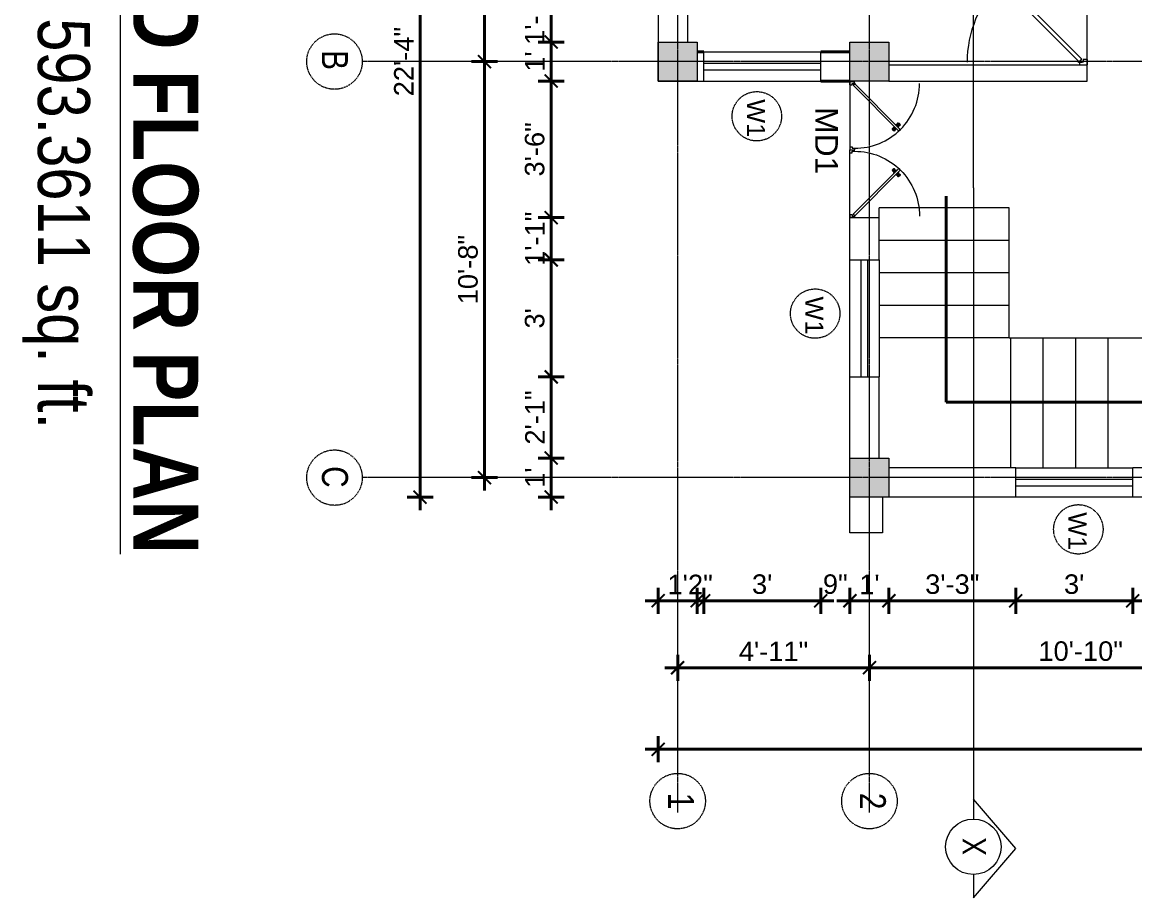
# Model space of a CAD drawing. Header units: inches. Extents: x 141029 to 166402, y -23568 to -18036.
# Drawn here: x 162489.3 to 162831.6, y -22058.6 to -21789.3 of the extents above; entities that cross this region are included whole.
import ezdxf

# ---------------------------------------------------------------- set-up
doc = ezdxf.new("R2010")
doc.units = ezdxf.units.IN
doc.header["$LTSCALE"] = 0.5
doc.header["$MEASUREMENT"] = 0
doc.header["$PDMODE"] = 66
doc.linetypes.add('CENTER', pattern=[2, 1.25, -0.25, 0.25, -0.25])
for name, color, linetype, lineweight in [('Annotate-Lite.w', 177, 'Continuous', 9), ('Annotations-Bold.w', 177, 'Continuous', 13), ('door', 202, 'Continuous', 5), ('DOOR & WIN', 1, 'Continuous', 25), ('PUERTAS', 7, 'Continuous', 9), ('TEXT', 220, 'Continuous', 9), ('Text-100.w', 254, 'Continuous', 9), ('wall', 1, 'Continuous', 40)]:
    doc.layers.add(name, color=color, linetype=linetype, lineweight=lineweight)
doc.styles.add('ARAIL', font='ARIALN.TTF')
doc.styles.add('arial', font='arial.ttf')
doc.styles.add('DIMTEXT', font='arial.ttf', dxfattribs={"height": 6})
doc.styles.add('gaurav', font='arial.ttf')
doc.styles.get("Standard").update_dxf_attribs({"font": 'arial.ttf'})
doc.dimstyles.new('1 by 96', dxfattribs={"dimtxt": 6, "dimasz": 4, "dimexe": 4, "dimexo": 4, "dimgap": 2, "dimtad": 1, "dimdec": 0, "dimzin": 0, "dimdsep": 46, "dimlunit": 4, "dimtxsty": 'Standard', "dimblk": 'ARCHTICK', "dimcen": 0, "dimdle": 4, "dimadec": 0, "dimazin": 0, "dimtfac": 1, "dimtdec": 0, "dimtix": 1, "dimtofl": 0, "dimtmove": 1, "dimatfit": 3, "dimldrblk": 'ARCHTICK', "dimfxl": 4, "dimfxlon": 1, "dimtolj": 1, "dimtzin": 0, "dimlwd": -1, "dimlwe": -1, "dimarcsym": 0})

# ---------------------------------------------------------------- blocks, each defined once
blk = doc.blocks.new('2ft6in')
at = {"layer": 'PUERTAS', "color": 2}
for p, q in [((0.84, 2.1), (21.02, 22.28)), ((21.71, 21.6), (1.47, 1.37)), ((18.33, 21.76), (18.31, 21.77)), ((21.71, 21.6), (21.02, 22.28)), ((21.18, 18.9), (21.2, 18.89)), ((0, 2), (0, 0)), ((0.6, 2), (0, 2)), ((1.33, 0), (0, 0)), ((0.6, 1.26), (0.6, 2.04)), ((0.67, 1.26), (0.6, 1.26)), ((0.67, 1.26), (0.67, 2.01)), ((0.67, 1), (0.67, 1.26)), ((1.33, 1), (0.67, 1)), ((1.31, 1.53), (0.79, 2.06)), ((1.36, 1.58), (0.81, 2.12)), ((1.36, 1.58), (1.31, 1.53)), ((1.47, 1.37), (1.31, 1.53)), ((1.33, 0), (1.33, 1)), ((28.67, 0), (28.67, 1)), ((28.67, 1), (29.33, 1)), ((28.67, 0), (30, 0)), ((29.33, 1), (29.33, 2)), ((29.33, 2), (30, 2)), ((30, 0), (30, 2))]:
    blk.add_line(p, q, dxfattribs=at)
at = {"layer": 'PUERTAS', "color": 8}
for p, q in [((18.81, 20.78), (18.04, 21.4)), ((18.86, 20.83), (18.08, 21.46)), ((18.95, 20.92), (18.2, 21.58)), ((18.44, 21.9), (18.31, 21.77)), ((19.07, 21.03), (18.34, 21.72)), ((18.44, 21.9), (18.56, 22.02)), ((18.58, 22.01), (18.56, 22.02)), ((19.3, 21.26), (18.61, 22)), ((19.42, 21.38), (18.75, 22.14)), ((19.51, 21.48), (18.88, 22.26)), ((18.91, 20.27), (19.19, 20.69)), ((19.55, 21.53), (18.93, 22.3)), ((19.13, 20.8), (19.03, 20.9)), ((19.15, 20.82), (19.05, 20.92)), ((19.09, 20.44), (19.25, 20.76)), ((19.19, 20.87), (19.1, 20.96)), ((19.25, 20.93), (19.16, 21.02)), ((19.28, 20.63), (19.32, 20.83)), ((19.4, 21.08), (19.31, 21.17)), ((19.47, 21.15), (19.38, 21.24)), ((19.43, 20.78), (19.4, 20.9)), ((19.51, 21.19), (19.42, 21.28)), ((19.55, 20.91), (19.43, 20.94)), ((19.53, 21.21), (19.44, 21.3)), ((19.7, 21.06), (19.51, 21.01)), ((19.89, 21.24), (19.58, 21.08)), ((20.07, 21.42), (19.64, 21.15)), ((19.69, 19.49), (20.12, 19.76)), ((19.87, 19.67), (20.18, 19.83)), ((20.06, 19.85), (20.25, 19.9)), ((20.21, 20), (20.33, 19.97)), ((20.23, 19.7), (20.32, 19.61)), ((20.25, 19.72), (20.34, 19.63)), ((20.29, 19.76), (20.38, 19.67)), ((20.33, 20.13), (20.36, 20.01)), ((20.36, 19.83), (20.45, 19.74)), ((20.48, 20.28), (20.44, 20.08)), ((20.5, 19.98), (20.6, 19.89)), ((20.67, 20.47), (20.51, 20.15)), ((20.85, 20.64), (20.57, 20.22)), ((20.57, 20.04), (20.66, 19.95)), ((20.61, 20.09), (20.7, 19.99)), ((20.63, 20.11), (20.72, 20.01)), ((20.69, 19.87), (21.42, 19.19)), ((20.81, 19.99), (21.56, 19.33)), ((20.9, 20.08), (21.68, 19.45)), ((20.95, 20.13), (21.72, 19.51)), ((20.21, 19.38), (20.83, 18.61)), ((20.25, 19.43), (20.88, 18.65)), ((20.34, 19.53), (21, 18.77)), ((20.46, 19.64), (21.14, 18.91)), ((21.32, 19.01), (21.2, 18.89)), ((21.32, 19.01), (21.44, 19.14)), ((21.43, 19.15), (21.44, 19.14)), ((0, 0), (30, 0))]:
    blk.add_line(p, q, dxfattribs=at)
at = {"layer": 'PUERTAS', "color": 1}
for p, q in [((18.06, 21.44), (18.48, 21.86)), ((18.74, 20.79), (18.06, 21.34)), ((18.08, 21.51), (18.45, 21.88)), ((18.11, 21.49), (18.08, 21.51)), ((18.82, 22.25), (18.45, 21.88)), ((18.9, 22.28), (18.48, 21.86)), ((18.84, 22.23), (18.82, 22.25)), ((18.83, 20.8), (19.18, 21.15)), ((18.84, 20.21), (19.1, 20.6)), ((18.85, 20.11), (18.84, 20.12)), ((18.92, 20.89), (18.93, 20.88)), ((19.54, 21.59), (18.99, 22.27)), ((19.02, 20.88), (19.24, 21.1)), ((19.12, 20.8), (19.03, 20.89)), ((19.1, 20.7), (19.11, 20.69)), ((19.1, 20.6), (19.1, 20.6)), ((19.11, 20.79), (19.33, 21.01)), ((19.54, 21.5), (19.18, 21.15)), ((19.45, 21.31), (19.24, 21.1)), ((19.55, 21.22), (19.33, 21.01)), ((19.45, 21.41), (19.45, 21.41)), ((19.54, 21.22), (19.45, 21.31)), ((19.64, 21.23), (19.64, 21.23)), ((19.74, 21.24), (19.73, 21.23)), ((20.12, 21.49), (19.74, 21.24)), ((20.12, 19.68), (20.12, 19.68)), ((20.21, 19.69), (20.43, 19.9)), ((20.22, 21.48), (20.22, 21.49)), ((20.22, 19.41), (20.57, 19.76)), ((20.22, 19.69), (20.31, 19.6)), ((20.31, 19.6), (20.52, 19.81)), ((20.65, 20.12), (20.43, 19.9)), ((20.74, 20.03), (20.52, 19.81)), ((20.93, 20.11), (20.57, 19.76)), ((20.64, 20.11), (20.73, 20.02)), ((20.66, 20.31), (20.65, 20.31)), ((20.65, 20.21), (20.65, 20.22)), ((20.91, 20.7), (20.66, 20.31)), ((20.84, 20.02), (20.83, 20.03)), ((20.91, 20.8), (20.91, 20.79)), ((21.02, 20.12), (21.7, 19.57)), ((19.53, 19.43), (19.54, 19.42)), ((19.64, 19.42), (20.02, 19.67)), ((20.02, 19.67), (20.03, 19.68)), ((20.22, 19.32), (20.76, 18.64)), ((20.31, 19.5), (20.31, 19.5)), ((20.86, 18.63), (21.28, 19.05)), ((20.91, 18.68), (20.94, 18.66)), ((20.94, 18.66), (21.31, 19.03)), ((21.7, 19.47), (21.28, 19.05)), ((21.67, 19.4), (21.31, 19.03)), ((21.65, 19.42), (21.67, 19.4))]:
    blk.add_line(p, q, dxfattribs=at)
at = {"layer": 'PUERTAS', "color": 2}
for radius in [0.129, 0.0627]:
    blk.add_circle((0.68, 2.14), radius, dxfattribs=at)
at = {"layer": 'PUERTAS', "color": 8}
blk.add_arc((0.68, 2.14), 28.65, 359.7285, 90.0333, dxfattribs=at)
at = {"layer": 'PUERTAS', "color": 1}
for centre, start, end in [((18.78, 20.84), 231.0764, 315), ((18.89, 20.16), 135, 225), ((18.94, 22.23), 38.9236, 135), ((18.97, 20.93), 225, 315), ((19.16, 20.74), 135, 219.7428), ((19.06, 20.65), 315, 39.7428), ((19.4, 21.36), 315, 45), ((19.49, 21.55), 315, 38.9236), ((19.6, 21.18), 50.2572, 135), ((19.68, 21.28), 230.2572, 315), ((20.07, 19.63), 50.2572, 135), ((20.17, 21.44), 45, 135), ((20.16, 19.73), 230.2572, 315), ((20.7, 20.26), 135, 219.7428), ((20.6, 20.17), 315, 39.7428), ((20.78, 19.98), 45, 135), ((20.87, 20.75), 315, 45), ((20.98, 20.07), 51.0764, 135), ((19.59, 19.47), 225, 315), ((20.27, 19.36), 135, 218.9236), ((20.35, 19.55), 135, 225), ((20.82, 18.68), 218.9236, 315), ((21.65, 19.52), 315, 51.0764)]:
    blk.add_arc(centre, 0.0667, start, end, dxfattribs=at)
blk = doc.blocks.new('*U215')
at = {"color": 3, "xscale": -1}
blk.add_blockref('2ft6in', (42, 0), dxfattribs=at)
blk = doc.blocks.new('MAIN DLOOR')
at = {"layer": 'door', "color": 3, "yscale": 0.7999999999374268, "zscale": 0.7999999998966563, "rotation": 180}
for p, xscale in [((11264.75, 306.61), 0.7999999999592546), ((11245.55, 306.61), -0.7999999999592546)]:
    blk.add_blockref('*U215', p, dxfattribs=dict(at, xscale=xscale))
blk = doc.blocks.new('3ft')
at = {"layer": 'PUERTAS', "color": 6}
for p, q in [((1.01, 2.52), (25.23, 26.74)), ((26.05, 25.92), (1.77, 1.64)), ((26.05, 25.92), (25.23, 26.74)), ((0, 2.4), (0, 0)), ((0.72, 2.4), (0, 2.4)), ((1.6, 0), (0, 0)), ((0.72, 1.52), (0.72, 2.44)), ((0.8, 1.52), (0.72, 1.52)), ((0.8, 1.52), (0.8, 2.41)), ((0.8, 1.2), (0.8, 1.52)), ((1.6, 1.2), (0.8, 1.2)), ((1.57, 1.84), (0.94, 2.47)), ((1.63, 1.89), (0.97, 2.55)), ((1.63, 1.89), (1.57, 1.84)), ((1.77, 1.64), (1.57, 1.84)), ((1.6, 0), (1.6, 1.2)), ((34.4, 0), (34.4, 1.2)), ((34.4, 1.2), (35.2, 1.2)), ((34.4, 0), (36, 0)), ((35.2, 1.2), (35.2, 2.4)), ((35.2, 2.4), (36, 2.4)), ((36, 0), (36, 2.4))]:
    blk.add_line(p, q, dxfattribs=at)
at = {"layer": 'PUERTAS', "color": 8}
for p, q in [((22.57, 24.94), (21.65, 25.68)), ((22.63, 24.99), (21.69, 25.75)), ((22.74, 25.1), (21.84, 25.9)), ((22.13, 26.28), (21.98, 26.13)), ((22.88, 25.24), (22.01, 26.06)), ((22.13, 26.28), (22.27, 26.42)), ((22.29, 26.41), (22.27, 26.42)), ((23.16, 25.52), (22.34, 26.39)), ((23.3, 25.66), (22.5, 26.56)), ((23.41, 25.77), (22.65, 26.71)), ((22.69, 24.32), (23.02, 24.83)), ((23.46, 25.83), (22.72, 26.75)), ((22.95, 24.96), (22.84, 25.07)), ((22.98, 24.99), (22.86, 25.1)), ((23.03, 25.04), (22.91, 25.15)), ((22.91, 24.53), (23.1, 24.91)), ((23.11, 25.12), (22.99, 25.23)), ((23.13, 24.76), (23.18, 24.99)), ((23.28, 25.3), (23.17, 25.41)), ((23.36, 25.37), (23.25, 25.49)), ((23.31, 24.94), (23.28, 25.08)), ((23.41, 25.43), (23.3, 25.54)), ((23.46, 25.09), (23.32, 25.13)), ((23.44, 25.45), (23.33, 25.56)), ((23.64, 25.27), (23.41, 25.22)), ((23.87, 25.49), (23.49, 25.3)), ((24.08, 25.71), (23.57, 25.38)), ((24.25, 24), (24.39, 23.97)), ((24.4, 24.15), (24.43, 24.01)), ((24.58, 24.33), (24.52, 24.1)), ((24.6, 23.97), (24.72, 23.86)), ((24.8, 24.56), (24.61, 24.18)), ((25.02, 24.77), (24.68, 24.26)), ((24.68, 24.05), (24.79, 23.94)), ((24.73, 24.1), (24.85, 23.99)), ((24.76, 24.13), (24.87, 24.02)), ((24.97, 23.99), (25.87, 23.2)), ((25.08, 24.1), (26.02, 23.34)), ((25.14, 24.15), (26.06, 23.41)), ((23.63, 23.38), (24.14, 23.72)), ((23.84, 23.6), (24.22, 23.79)), ((24.07, 23.82), (24.3, 23.88)), ((24.25, 23.26), (24.99, 22.34)), ((24.27, 23.64), (24.38, 23.53)), ((24.3, 23.67), (24.41, 23.56)), ((24.3, 23.32), (25.06, 22.38)), ((24.35, 23.72), (24.46, 23.61)), ((24.41, 23.43), (25.2, 22.53)), ((24.43, 23.8), (24.54, 23.69)), ((24.55, 23.57), (25.37, 22.7)), ((24.83, 23.85), (25.7, 23.03)), ((25.58, 22.82), (25.43, 22.67)), ((25.58, 22.82), (25.73, 22.97)), ((25.72, 22.98), (25.73, 22.97)), ((0, 0), (36, 0))]:
    blk.add_line(p, q, dxfattribs=at)
at = {"layer": 'PUERTAS', "color": 1}
for p, q in [((21.67, 25.73), (22.17, 26.23)), ((22.49, 24.95), (21.67, 25.61)), ((21.7, 25.82), (22.14, 26.26)), ((21.73, 25.79), (21.7, 25.82)), ((22.58, 26.7), (22.14, 26.26)), ((22.67, 26.73), (22.17, 26.23)), ((22.61, 26.67), (22.58, 26.7)), ((22.6, 24.96), (23.02, 25.38)), ((22.61, 24.25), (22.92, 24.72)), ((22.62, 24.13), (22.61, 24.14)), ((22.7, 25.07), (22.71, 25.06)), ((23.45, 25.91), (22.79, 26.73)), ((22.82, 25.06), (23.08, 25.32)), ((22.94, 24.95), (22.83, 25.07)), ((22.92, 24.72), (22.92, 24.72)), ((22.93, 24.94), (23.19, 25.21)), ((22.93, 24.84), (22.93, 24.83)), ((23.44, 25.81), (23.02, 25.38)), ((23.34, 25.58), (23.08, 25.32)), ((23.46, 25.47), (23.19, 25.21)), ((23.33, 25.7), (23.34, 25.69)), ((23.45, 25.46), (23.33, 25.57)), ((23.57, 25.47), (23.57, 25.47)), ((24.15, 25.79), (23.68, 25.48)), ((23.68, 25.48), (23.68, 25.48)), ((24.27, 25.78), (24.26, 25.79)), ((24.78, 24.15), (24.51, 23.89)), ((24.89, 24.03), (24.63, 23.77)), ((25.11, 24.14), (24.69, 23.71)), ((24.77, 24.14), (24.88, 24.03)), ((24.79, 24.38), (24.78, 24.37)), ((24.78, 24.26), (24.78, 24.26)), ((25.1, 24.84), (24.79, 24.38)), ((25, 24.03), (25, 24.03)), ((25.09, 24.96), (25.1, 24.95)), ((25.22, 24.14), (26.03, 23.48)), ((23.44, 23.31), (23.45, 23.3)), ((23.56, 23.3), (24.03, 23.61)), ((24.03, 23.61), (24.03, 23.62)), ((24.14, 23.62), (24.14, 23.62)), ((24.25, 23.62), (24.51, 23.89)), ((24.26, 23.29), (24.69, 23.71)), ((24.26, 23.63), (24.37, 23.52)), ((24.26, 23.18), (24.92, 22.37)), ((24.37, 23.52), (24.63, 23.77)), ((24.37, 23.4), (24.37, 23.4)), ((25.04, 22.36), (25.54, 22.86)), ((25.1, 22.42), (25.13, 22.39)), ((25.13, 22.39), (25.57, 22.83)), ((26.04, 23.37), (25.54, 22.86)), ((26.01, 23.27), (25.57, 22.83)), ((25.98, 23.3), (26.01, 23.27))]:
    blk.add_line(p, q, dxfattribs=at)
at = {"layer": 'PUERTAS', "color": 2}
for p, q in [((21.99, 26.11), (21.98, 26.13)), ((25.42, 22.68), (25.43, 22.67))]:
    blk.add_line(p, q, dxfattribs=at)
at = {"layer": 'PUERTAS', "color": 6}
for radius in [0.155, 0.0752]:
    blk.add_circle((0.82, 2.56), radius, dxfattribs=at)
blk.add_arc((0.82, 2.56), 34.38, 359.7285, 90.0333, dxfattribs=at)
at = {"layer": 'PUERTAS', "color": 1}
for centre, start, end in [((22.54, 25.01), 231.0764, 315), ((22.67, 24.2), 135, 225), ((22.73, 26.68), 38.9236, 135), ((22.77, 25.12), 225, 315), ((22.99, 24.89), 135, 219.7428), ((22.87, 24.78), 315, 39.7428), ((23.28, 25.63), 315, 45), ((23.39, 25.86), 315, 38.9236), ((23.51, 25.41), 50.2572, 135), ((23.62, 25.53), 230.2572, 315), ((24.2, 25.73), 45, 135), ((24.84, 24.31), 135, 219.7428), ((24.72, 24.21), 315, 39.7428), ((24.94, 23.98), 45, 135), ((25.04, 24.89), 315, 45), ((25.17, 24.08), 51.0764, 135), ((23.51, 23.36), 225, 315), ((24.09, 23.56), 50.2572, 135), ((24.2, 23.68), 230.2572, 315), ((24.32, 23.23), 135, 218.9236), ((24.42, 23.46), 135, 225), ((24.98, 22.42), 218.9236, 315), ((25.98, 23.42), 315, 51.0764)]:
    blk.add_arc(centre, 0.08, start, end, dxfattribs=at)
blk = doc.blocks.new('*U213')
at = {"color": 3, "xscale": -1}
blk.add_blockref('3ft', (42, 0), dxfattribs=at)
blk = doc.blocks.new('_ArchTick')
at = {"color": 0, "linetype": 'ByBlock', "const_width": 0.15}
blk.add_lwpolyline([(-0.5, -0.5), (0.5, 0.5)], dxfattribs=at)
blk = doc.blocks.new('*D1039')
at = {"layer": 'Defpoints', "color": 0, "transparency": 16777216}
for p in [(162755.94, -21935.35), (162794.94, -21935.35), (162755.94, -21967.22)]:
    blk.add_point(p, dxfattribs=at)
at = {"layer": 'wall', "color": 0, "transparency": 16777216}
for p, q in [((162755.94, -21963.22), (162755.94, -21971.22)), ((162794.94, -21963.22), (162794.94, -21971.22)), ((162798.94, -21967.22), (162751.94, -21967.22))]:
    blk.add_line(p, q, dxfattribs=at)
at = {"layer": 'wall', "color": 0, "transparency": 16777216, "xscale": 4, "yscale": 4, "zscale": 4, "rotation": 180}
blk.add_blockref('_ArchTick', (162755.94, -21967.22), dxfattribs=at)
at = {"layer": 'wall', "color": 0, "transparency": 16777216, "xscale": 4, "yscale": 4, "zscale": 4}
blk.add_blockref('_ArchTick', (162794.94, -21967.22), dxfattribs=at)
at = {"layer": 'wall', "color": 0, "transparency": 16777216, "insert": (162775.44, -21962.16), "char_height": 6, "attachment_point": 5}
blk.add_mtext('\\A1;3\'-3"', dxfattribs=at)
blk = doc.blocks.new('*D1040')
at = {"layer": 'Defpoints', "color": 0, "transparency": 16777216}
for p in [(162743.94, -21935.35), (162755.94, -21935.35), (162743.94, -21967.22)]:
    blk.add_point(p, dxfattribs=at)
at = {"layer": 'wall', "color": 0, "transparency": 16777216}
for p, q in [((162743.94, -21963.22), (162743.94, -21971.22)), ((162755.94, -21963.22), (162755.94, -21971.22)), ((162759.94, -21967.22), (162739.94, -21967.22))]:
    blk.add_line(p, q, dxfattribs=at)
at = {"layer": 'wall', "color": 0, "transparency": 16777216, "xscale": 4, "yscale": 4, "zscale": 4, "rotation": 180}
blk.add_blockref('_ArchTick', (162743.94, -21967.22), dxfattribs=at)
at = {"layer": 'wall', "color": 0, "transparency": 16777216, "xscale": 4, "yscale": 4, "zscale": 4}
blk.add_blockref('_ArchTick', (162755.94, -21967.22), dxfattribs=at)
at = {"layer": 'wall', "color": 0, "transparency": 16777216, "insert": (162749.94, -21962.21), "char_height": 6, "attachment_point": 5}
blk.add_mtext("\\A1;1'", dxfattribs=at)
blk = doc.blocks.new('*D1041')
at = {"layer": 'Defpoints', "color": 0, "transparency": 16777216}
for p in [(162734.94, -21807.35), (162743.94, -21935.35), (162734.94, -21967.22)]:
    blk.add_point(p, dxfattribs=at)
at = {"layer": 'wall', "color": 0, "transparency": 16777216}
for p, q in [((162734.94, -21963.22), (162734.94, -21971.22)), ((162743.94, -21963.22), (162743.94, -21971.22))]:
    blk.add_line(p, q, dxfattribs=at)
at = {"layer": 'wall', "color": 0, "transparency": 16777216, "insert": (162739.44, -21962.16), "char_height": 6, "attachment_point": 5}
blk.add_mtext('\\A1;9"', dxfattribs=at)
blk = doc.blocks.new('*D1042')
at = {"layer": 'Defpoints', "color": 0, "transparency": 16777216}
for p in [(162698.94, -21807.35), (162734.94, -21807.35), (162698.94, -21967.22)]:
    blk.add_point(p, dxfattribs=at)
at = {"layer": 'wall', "color": 0, "transparency": 16777216}
for p, q in [((162698.94, -21963.22), (162698.94, -21971.22)), ((162734.94, -21963.22), (162734.94, -21971.22)), ((162738.94, -21967.22), (162694.94, -21967.22))]:
    blk.add_line(p, q, dxfattribs=at)
at = {"layer": 'wall', "color": 0, "transparency": 16777216, "xscale": 4, "yscale": 4, "zscale": 4, "rotation": 180}
blk.add_blockref('_ArchTick', (162698.94, -21967.22), dxfattribs=at)
at = {"layer": 'wall', "color": 0, "transparency": 16777216, "xscale": 4, "yscale": 4, "zscale": 4}
blk.add_blockref('_ArchTick', (162734.94, -21967.22), dxfattribs=at)
at = {"layer": 'wall', "color": 0, "transparency": 16777216, "insert": (162716.94, -21962.16), "char_height": 6, "attachment_point": 5}
blk.add_mtext("\\A1;3'", dxfattribs=at)
blk = doc.blocks.new('*D1043')
at = {"layer": 'Defpoints', "color": 0, "transparency": 16777216}
for p in [(162696.94, -21807.35), (162698.94, -21807.35), (162696.94, -21967.22)]:
    blk.add_point(p, dxfattribs=at)
at = {"layer": 'wall', "color": 0, "transparency": 16777216}
for p, q in [((162696.94, -21963.22), (162696.94, -21971.22)), ((162698.94, -21963.22), (162698.94, -21971.22))]:
    blk.add_line(p, q, dxfattribs=at)
at = {"layer": 'wall', "color": 0, "transparency": 16777216, "insert": (162697.94, -21962.21), "char_height": 6, "attachment_point": 5}
blk.add_mtext('\\A1;2"', dxfattribs=at)
blk = doc.blocks.new('*D1044')
at = {"layer": 'Defpoints', "color": 0, "transparency": 16777216}
for p in [(162684.94, -21807.35), (162696.94, -21807.35), (162684.94, -21967.22)]:
    blk.add_point(p, dxfattribs=at)
at = {"layer": 'wall', "color": 0, "transparency": 16777216}
for p, q in [((162684.94, -21963.22), (162684.94, -21971.22)), ((162696.94, -21963.22), (162696.94, -21971.22)), ((162700.94, -21967.22), (162680.94, -21967.22))]:
    blk.add_line(p, q, dxfattribs=at)
at = {"layer": 'wall', "color": 0, "transparency": 16777216, "xscale": 4, "yscale": 4, "zscale": 4, "rotation": 180}
blk.add_blockref('_ArchTick', (162684.94, -21967.22), dxfattribs=at)
at = {"layer": 'wall', "color": 0, "transparency": 16777216, "xscale": 4, "yscale": 4, "zscale": 4}
blk.add_blockref('_ArchTick', (162696.94, -21967.22), dxfattribs=at)
at = {"layer": 'wall', "color": 0, "transparency": 16777216, "insert": (162690.94, -21962.21), "char_height": 6, "attachment_point": 5}
blk.add_mtext("\\A1;1'", dxfattribs=at)
blk = doc.blocks.new('*D1046')
at = {"layer": 'Defpoints', "color": 0, "transparency": 16777216}
for p in [(162749.94, -21935.35), (162879.94, -21935.35), (162749.94, -21987.82)]:
    blk.add_point(p, dxfattribs=at)
at = {"layer": 'wall', "color": 0, "transparency": 16777216}
for p, q in [((162749.94, -21983.82), (162749.94, -21991.82)), ((162879.94, -21983.82), (162879.94, -21991.82)), ((162883.94, -21987.82), (162745.94, -21987.82))]:
    blk.add_line(p, q, dxfattribs=at)
at = {"layer": 'wall', "color": 0, "transparency": 16777216, "xscale": 4, "yscale": 4, "zscale": 4, "rotation": 180}
blk.add_blockref('_ArchTick', (162749.94, -21987.82), dxfattribs=at)
at = {"layer": 'wall', "color": 0, "transparency": 16777216, "xscale": 4, "yscale": 4, "zscale": 4}
blk.add_blockref('_ArchTick', (162879.94, -21987.82), dxfattribs=at)
at = {"layer": 'wall', "color": 0, "transparency": 16777216, "insert": (162814.94, -21982.76), "char_height": 6, "attachment_point": 5}
blk.add_mtext('\\A1;10\'-10"', dxfattribs=at)
blk = doc.blocks.new('*D1047')
at = {"layer": 'Defpoints', "color": 0, "transparency": 16777216}
for p in [(162690.94, -21807.35), (162749.94, -21935.35), (162690.94, -21987.82)]:
    blk.add_point(p, dxfattribs=at)
at = {"layer": 'wall', "color": 0, "transparency": 16777216}
for p, q in [((162690.94, -21983.82), (162690.94, -21991.82)), ((162749.94, -21983.82), (162749.94, -21991.82)), ((162753.94, -21987.82), (162686.94, -21987.82))]:
    blk.add_line(p, q, dxfattribs=at)
at = {"layer": 'wall', "color": 0, "transparency": 16777216, "xscale": 4, "yscale": 4, "zscale": 4, "rotation": 180}
blk.add_blockref('_ArchTick', (162690.94, -21987.82), dxfattribs=at)
at = {"layer": 'wall', "color": 0, "transparency": 16777216, "xscale": 4, "yscale": 4, "zscale": 4}
blk.add_blockref('_ArchTick', (162749.94, -21987.82), dxfattribs=at)
at = {"layer": 'wall', "color": 0, "transparency": 16777216, "insert": (162720.44, -21982.81), "char_height": 6, "attachment_point": 5}
blk.add_mtext('\\A1;4\'-11"', dxfattribs=at)
blk = doc.blocks.new('*D1048')
at = {"layer": 'Defpoints', "color": 0, "transparency": 16777216}
for p in [(162684.94, -21807.35), (163031.94, -21807.35), (163031.94, -22012.91)]:
    blk.add_point(p, dxfattribs=at)
at = {"layer": 'wall', "color": 0, "transparency": 16777216}
for p, q in [((162684.94, -22008.91), (162684.94, -22016.91)), ((163031.94, -22008.91), (163031.94, -22016.91)), ((162680.94, -22012.91), (163035.94, -22012.91))]:
    blk.add_line(p, q, dxfattribs=at)
at = {"layer": 'wall', "color": 0, "transparency": 16777216, "xscale": 4, "yscale": 4, "zscale": 4, "rotation": 180}
blk.add_blockref('_ArchTick', (162684.94, -22012.91), dxfattribs=at)
at = {"layer": 'wall', "color": 0, "transparency": 16777216, "xscale": 4, "yscale": 4, "zscale": 4}
blk.add_blockref('_ArchTick', (163031.94, -22012.91), dxfattribs=at)
at = {"layer": 'wall', "color": 0, "transparency": 16777216, "insert": (162858.44, -22007.85), "char_height": 6, "attachment_point": 5}
blk.add_mtext('\\A1;28\'-11"', dxfattribs=at)
blk = doc.blocks.new('*D1052')
at = {"layer": 'Defpoints', "color": 0, "transparency": 16777216}
for p in [(162684.94, -21780.35), (162652.02, -21795.35), (162684.94, -21795.35)]:
    blk.add_point(p, dxfattribs=at)
at = {"layer": 'wall', "color": 0, "transparency": 16777216}
for p, q in [((162652.02, -21776.35), (162652.02, -21799.35)), ((162656.02, -21780.35), (162648.02, -21780.35)), ((162656.02, -21795.35), (162648.02, -21795.35))]:
    blk.add_line(p, q, dxfattribs=at)
at = {"layer": 'wall', "color": 0, "transparency": 16777216, "xscale": 4, "yscale": 4, "zscale": 4}
for p, rotation in [((162652.02, -21780.35), 90), ((162652.02, -21795.35), 270)]:
    blk.add_blockref('_ArchTick', p, dxfattribs=dict(at, rotation=rotation))
at = {"layer": 'wall', "color": 0, "transparency": 16777216, "insert": (162646.96, -21787.85), "char_height": 6, "attachment_point": 5, "rotation": 90}
blk.add_mtext('\\A1;1\'-3"', dxfattribs=at)
blk = doc.blocks.new('*D1053')
at = {"layer": 'Defpoints', "color": 0, "transparency": 16777216}
for p in [(162684.94, -21795.35), (162652.02, -21807.35), (162684.94, -21807.35)]:
    blk.add_point(p, dxfattribs=at)
at = {"layer": 'wall', "color": 0, "transparency": 16777216}
for p, q in [((162652.02, -21791.35), (162652.02, -21811.35)), ((162656.02, -21795.35), (162648.02, -21795.35)), ((162656.02, -21807.35), (162648.02, -21807.35))]:
    blk.add_line(p, q, dxfattribs=at)
at = {"layer": 'wall', "color": 0, "transparency": 16777216, "xscale": 4, "yscale": 4, "zscale": 4}
for p, rotation in [((162652.02, -21795.35), 90), ((162652.02, -21807.35), 270)]:
    blk.add_blockref('_ArchTick', p, dxfattribs=dict(at, rotation=rotation))
at = {"layer": 'wall', "color": 0, "transparency": 16777216, "insert": (162647.01, -21801.35), "char_height": 6, "attachment_point": 5, "rotation": 90}
blk.add_mtext("\\A1;1'", dxfattribs=at)
blk = doc.blocks.new('*D1054')
at = {"layer": 'Defpoints', "color": 0, "transparency": 16777216}
for p in [(162684.94, -21807.35), (162652.02, -21849.35), (162743.94, -21849.35)]:
    blk.add_point(p, dxfattribs=at)
at = {"layer": 'wall', "color": 0, "transparency": 16777216}
for p, q in [((162652.02, -21803.35), (162652.02, -21853.35)), ((162656.02, -21807.35), (162648.02, -21807.35)), ((162656.02, -21849.35), (162648.02, -21849.35))]:
    blk.add_line(p, q, dxfattribs=at)
at = {"layer": 'wall', "color": 0, "transparency": 16777216, "xscale": 4, "yscale": 4, "zscale": 4}
for p, rotation in [((162652.02, -21807.35), 90), ((162652.02, -21849.35), 270)]:
    blk.add_blockref('_ArchTick', p, dxfattribs=dict(at, rotation=rotation))
at = {"layer": 'wall', "color": 0, "transparency": 16777216, "insert": (162646.96, -21828.35), "char_height": 6, "attachment_point": 5, "rotation": 90}
blk.add_mtext('\\A1;3\'-6"', dxfattribs=at)
blk = doc.blocks.new('*D1055')
at = {"layer": 'Defpoints', "color": 0, "transparency": 16777216}
for p in [(162743.94, -21849.35), (162652.02, -21862.35), (162743.94, -21862.35)]:
    blk.add_point(p, dxfattribs=at)
at = {"layer": 'wall', "color": 0, "transparency": 16777216}
for p, q in [((162652.02, -21845.35), (162652.02, -21866.35)), ((162656.02, -21849.35), (162648.02, -21849.35)), ((162656.02, -21862.35), (162648.02, -21862.35))]:
    blk.add_line(p, q, dxfattribs=at)
at = {"layer": 'wall', "color": 0, "transparency": 16777216, "xscale": 4, "yscale": 4, "zscale": 4}
for p, rotation in [((162652.02, -21849.35), 90), ((162652.02, -21862.35), 270)]:
    blk.add_blockref('_ArchTick', p, dxfattribs=dict(at, rotation=rotation))
at = {"layer": 'wall', "color": 0, "transparency": 16777216, "insert": (162647.01, -21855.85), "char_height": 6, "attachment_point": 5, "rotation": 90}
blk.add_mtext('\\A1;1\'-1"', dxfattribs=at)
blk = doc.blocks.new('*D1056')
at = {"layer": 'Defpoints', "color": 0, "transparency": 16777216}
for p in [(162743.94, -21862.35), (162652.02, -21898.35), (162743.94, -21898.35)]:
    blk.add_point(p, dxfattribs=at)
at = {"layer": 'wall', "color": 0, "transparency": 16777216}
for p, q in [((162652.02, -21858.35), (162652.02, -21902.35)), ((162656.02, -21862.35), (162648.02, -21862.35)), ((162656.02, -21898.35), (162648.02, -21898.35))]:
    blk.add_line(p, q, dxfattribs=at)
at = {"layer": 'wall', "color": 0, "transparency": 16777216, "xscale": 4, "yscale": 4, "zscale": 4}
for p, rotation in [((162652.02, -21862.35), 90), ((162652.02, -21898.35), 270)]:
    blk.add_blockref('_ArchTick', p, dxfattribs=dict(at, rotation=rotation))
at = {"layer": 'wall', "color": 0, "transparency": 16777216, "insert": (162646.96, -21880.35), "char_height": 6, "attachment_point": 5, "rotation": 90}
blk.add_mtext("\\A1;3'", dxfattribs=at)
blk = doc.blocks.new('*D1090')
at = {"layer": 'Defpoints', "color": 0, "transparency": 16777216}
for p in [(162743.94, -21898.35), (162652.02, -21923.35), (162743.94, -21923.35)]:
    blk.add_point(p, dxfattribs=at)
at = {"layer": 'wall', "color": 0, "transparency": 16777216}
for p, q in [((162652.02, -21894.35), (162652.02, -21927.35)), ((162656.02, -21898.35), (162648.02, -21898.35)), ((162656.02, -21923.35), (162648.02, -21923.35))]:
    blk.add_line(p, q, dxfattribs=at)
at = {"layer": 'wall', "color": 0, "transparency": 16777216, "xscale": 4, "yscale": 4, "zscale": 4}
for p, rotation in [((162652.02, -21898.35), 90), ((162652.02, -21923.35), 270)]:
    blk.add_blockref('_ArchTick', p, dxfattribs=dict(at, rotation=rotation))
at = {"layer": 'wall', "color": 0, "transparency": 16777216, "insert": (162647.01, -21910.85), "char_height": 6, "attachment_point": 5, "rotation": 90}
blk.add_mtext('\\A1;2\'-1"', dxfattribs=at)
blk = doc.blocks.new('*D1091')
at = {"layer": 'Defpoints', "color": 0, "transparency": 16777216}
for p in [(162743.94, -21923.35), (162652.02, -21935.35), (162743.94, -21935.35)]:
    blk.add_point(p, dxfattribs=at)
at = {"layer": 'wall', "color": 0, "transparency": 16777216}
for p, q in [((162652.02, -21919.35), (162652.02, -21939.35)), ((162656.02, -21923.35), (162648.02, -21923.35)), ((162656.02, -21935.35), (162648.02, -21935.35))]:
    blk.add_line(p, q, dxfattribs=at)
at = {"layer": 'wall', "color": 0, "transparency": 16777216, "xscale": 4, "yscale": 4, "zscale": 4}
for p, rotation in [((162652.02, -21923.35), 90), ((162652.02, -21935.35), 270)]:
    blk.add_blockref('_ArchTick', p, dxfattribs=dict(at, rotation=rotation))
at = {"layer": 'wall', "color": 0, "transparency": 16777216, "insert": (162647.01, -21929.35), "char_height": 6, "attachment_point": 5, "rotation": 90}
blk.add_mtext("\\A1;1'", dxfattribs=at)
blk = doc.blocks.new('*D1092')
at = {"layer": 'Defpoints', "color": 0, "transparency": 16777216}
for p in [(162684.94, -21673.35), (162631.51, -21801.35), (162684.94, -21801.35)]:
    blk.add_point(p, dxfattribs=at)
at = {"layer": 'wall', "color": 0, "transparency": 16777216}
for p, q in [((162631.51, -21669.35), (162631.51, -21805.35)), ((162635.51, -21673.35), (162627.51, -21673.35)), ((162635.51, -21801.35), (162627.51, -21801.35))]:
    blk.add_line(p, q, dxfattribs=at)
at = {"layer": 'wall', "color": 0, "transparency": 16777216, "xscale": 4, "yscale": 4, "zscale": 4}
for p, rotation in [((162631.51, -21673.35), 90), ((162631.51, -21801.35), 270)]:
    blk.add_blockref('_ArchTick', p, dxfattribs=dict(at, rotation=rotation))
at = {"layer": 'wall', "color": 0, "transparency": 16777216, "insert": (162626.44, -21737.35), "char_height": 6, "attachment_point": 5, "rotation": 90}
blk.add_mtext('\\A1;10\'-8"', dxfattribs=at)
blk = doc.blocks.new('*D1093')
at = {"layer": 'Defpoints', "color": 0, "transparency": 16777216}
for p in [(162684.94, -21801.35), (162631.51, -21929.35), (162743.94, -21929.35)]:
    blk.add_point(p, dxfattribs=at)
at = {"layer": 'wall', "color": 0, "transparency": 16777216}
for p, q in [((162631.51, -21797.35), (162631.51, -21933.35)), ((162635.51, -21801.35), (162627.51, -21801.35)), ((162635.51, -21929.35), (162627.51, -21929.35))]:
    blk.add_line(p, q, dxfattribs=at)
at = {"layer": 'wall', "color": 0, "transparency": 16777216, "xscale": 4, "yscale": 4, "zscale": 4}
for p, rotation in [((162631.51, -21801.35), 90), ((162631.51, -21929.35), 270)]:
    blk.add_blockref('_ArchTick', p, dxfattribs=dict(at, rotation=rotation))
at = {"layer": 'wall', "color": 0, "transparency": 16777216, "insert": (162626.44, -21865.35), "char_height": 6, "attachment_point": 5, "rotation": 90}
blk.add_mtext('\\A1;10\'-8"', dxfattribs=at)
blk = doc.blocks.new('*D1094')
at = {"layer": 'Defpoints', "color": 0, "transparency": 16777216}
for p in [(162684.94, -21667.35), (162611.68, -21935.35), (162743.94, -21935.35)]:
    blk.add_point(p, dxfattribs=at)
at = {"layer": 'wall', "color": 0, "transparency": 16777216}
for p, q in [((162611.68, -21663.35), (162611.68, -21939.35)), ((162615.68, -21667.35), (162607.68, -21667.35)), ((162615.68, -21935.35), (162607.68, -21935.35))]:
    blk.add_line(p, q, dxfattribs=at)
at = {"layer": 'wall', "color": 0, "transparency": 16777216, "xscale": 4, "yscale": 4, "zscale": 4}
for p, rotation in [((162611.68, -21667.35), 90), ((162611.68, -21935.35), 270)]:
    blk.add_blockref('_ArchTick', p, dxfattribs=dict(at, rotation=rotation))
at = {"layer": 'wall', "color": 0, "transparency": 16777216, "insert": (162606.67, -21801.35), "char_height": 6, "attachment_point": 5, "rotation": 90}
blk.add_mtext('\\A1;22\'-4"', dxfattribs=at)
blk = doc.blocks.new('*D1061')
at = {"layer": 'Defpoints', "color": 0, "transparency": 16777216}
for p in [(162794.94, -21935.35), (162830.94, -21935.35), (162830.94, -21967.22)]:
    blk.add_point(p, dxfattribs=at)
at = {"layer": 'wall', "color": 0, "transparency": 16777216}
for p, q in [((162794.94, -21963.22), (162794.94, -21971.22)), ((162830.94, -21963.22), (162830.94, -21971.22)), ((162790.94, -21967.22), (162834.94, -21967.22))]:
    blk.add_line(p, q, dxfattribs=at)
at = {"layer": 'wall', "color": 0, "transparency": 16777216, "xscale": 4, "yscale": 4, "zscale": 4, "rotation": 180}
blk.add_blockref('_ArchTick', (162794.94, -21967.22), dxfattribs=at)
at = {"layer": 'wall', "color": 0, "transparency": 16777216, "xscale": 4, "yscale": 4, "zscale": 4}
blk.add_blockref('_ArchTick', (162830.94, -21967.22), dxfattribs=at)
at = {"layer": 'wall', "color": 0, "transparency": 16777216, "insert": (162812.94, -21962.16), "char_height": 6, "attachment_point": 5}
blk.add_mtext("\\A1;3'", dxfattribs=at)
blk = doc.blocks.new('*D1062')
at = {"layer": 'Defpoints', "color": 0, "transparency": 16777216}
for p in [(162830.94, -21935.35), (162873.94, -21935.35), (162873.94, -21967.22)]:
    blk.add_point(p, dxfattribs=at)
at = {"layer": 'wall', "color": 0, "transparency": 16777216}
for p, q in [((162830.94, -21963.22), (162830.94, -21971.22)), ((162873.94, -21963.22), (162873.94, -21971.22)), ((162826.94, -21967.22), (162877.94, -21967.22))]:
    blk.add_line(p, q, dxfattribs=at)
at = {"layer": 'wall', "color": 0, "transparency": 16777216, "xscale": 4, "yscale": 4, "zscale": 4, "rotation": 180}
blk.add_blockref('_ArchTick', (162830.94, -21967.22), dxfattribs=at)
at = {"layer": 'wall', "color": 0, "transparency": 16777216, "xscale": 4, "yscale": 4, "zscale": 4}
blk.add_blockref('_ArchTick', (162873.94, -21967.22), dxfattribs=at)
at = {"layer": 'wall', "color": 0, "transparency": 16777216, "insert": (162852.44, -21962.16), "char_height": 6, "attachment_point": 5}
blk.add_mtext('\\A1;3\'-7"', dxfattribs=at)

msp = doc.modelspace()

# ---------------------------------------------------------------- hatches: boundary and pattern name
at = {"layer": 'wall'}
for points in [[(162696.94, -21807.35), (162696.94, -21795.35), (162684.94, -21795.35), (162684.94, -21807.35)], [(162755.94, -21807.35), (162755.94, -21795.35), (162743.94, -21795.35), (162743.94, -21807.35)], [(162755.94, -21935.35), (162755.94, -21923.35), (162743.94, -21923.35), (162743.94, -21935.35)]]:
    msp.add_hatch(color=256, dxfattribs=at).paths.add_polyline_path(points)

# ---------------------------------------------------------------- linework, layer by layer
at = {"layer": 'Annotate-Lite.w', "color": 1}
for p, q in [((162684.94, -21780.35), (162684.94, -21807.35)), ((162693.94, -21780.35), (162693.94, -21795.35)), ((162755.94, -21802.35), (162816.94, -21802.35)), ((162816.94, -21807.35), (162816.94, -21802.35)), ((162684.94, -21807.35), (162698.94, -21807.35)), ((162755.94, -21807.35), (162816.94, -21807.35)), ((162743.94, -21862.35), (162743.94, -21849.35)), ((162743.94, -21849.35), (162752.94, -21849.35)), ((162752.94, -21862.35), (162752.94, -21849.35)), ((162743.94, -21946.35), (162743.94, -21898.35)), ((162752.94, -21923.35), (162752.94, -21898.35)), ((162794.94, -21926.35), (162755.94, -21926.35)), ((162873.94, -21926.35), (162830.94, -21926.35)), ((162794.94, -21935.35), (162753.94, -21935.35)), ((162753.94, -21935.35), (162753.94, -21946.35)), ((162873.94, -21935.35), (162830.94, -21935.35)), ((162753.94, -21946.35), (162743.94, -21946.35))]:
    msp.add_line(p, q, dxfattribs=at)
at = {"layer": 'Annotate-Lite.w', "color": 3}
for p, q in [((162698.94, -21807.35), (162698.94, -21798.35)), ((162698.94, -21798.35), (162734.94, -21798.35)), ((162734.94, -21807.35), (162734.94, -21798.35)), ((162698.94, -21801.85), (162734.94, -21801.85)), ((162698.94, -21803.85), (162734.94, -21803.85)), ((162698.94, -21807.35), (162734.94, -21807.35)), ((162743.94, -21898.35), (162743.94, -21862.35)), ((162743.94, -21862.35), (162752.94, -21862.35)), ((162747.44, -21898.35), (162747.44, -21862.35)), ((162749.44, -21898.35), (162749.44, -21862.35)), ((162752.94, -21862.35), (162752.94, -21898.35)), ((162743.94, -21898.35), (162752.94, -21898.35)), ((162794.94, -21935.35), (162794.94, -21926.35)), ((162794.94, -21926.35), (162830.94, -21926.35)), ((162830.94, -21935.35), (162830.94, -21926.35)), ((162794.94, -21929.85), (162830.94, -21929.85)), ((162794.94, -21931.85), (162830.94, -21931.85)), ((162830.94, -21935.35), (162794.94, -21935.35))]:
    msp.add_line(p, q, dxfattribs=at)
at = {"layer": 'Annotate-Lite.w'}
for p, q in [((162792.94, -21846.35), (162752.94, -21846.35)), ((162752.94, -21849.35), (162752.94, -21846.35)), ((162792.94, -21886.35), (162792.94, -21846.35)), ((162792.94, -21856.35), (162752.94, -21856.35)), ((162792.94, -21866.35), (162752.94, -21866.35)), ((162792.94, -21876.35), (162752.94, -21876.35)), ((162792.94, -21886.35), (162752.94, -21886.35)), ((162792.94, -21886.35), (162833.94, -21886.35)), ((162793.44, -21926.35), (162793.44, -21886.35)), ((162803.44, -21926.35), (162803.44, -21886.35)), ((162813.44, -21926.35), (162813.44, -21886.35)), ((162823.44, -21926.35), (162823.44, -21886.35))]:
    msp.add_line(p, q, dxfattribs=at)
for points in [[(162696.94, -21795.35), (162696.94, -21807.35), (162684.94, -21807.35), (162684.94, -21795.35)], [(162755.94, -21795.35), (162755.94, -21807.35), (162743.94, -21807.35), (162743.94, -21795.35)], [(162755.94, -21923.35), (162755.94, -21935.35), (162743.94, -21935.35), (162743.94, -21923.35)]]:
    msp.add_lwpolyline(points, close=True, dxfattribs=at)
at = {"layer": 'Annotations-Bold.w', "color": 0, "linetype": 'CENTER', "ltscale": 0.3}
for p, q in [((162690.94, -22032.36), (162690.94, -21567.93)), ((162749.94, -22032.36), (162749.94, -21567.93)), ((163096.12, -21801.35), (162593.88, -21801.35)), ((163096.12, -21929.35), (162593.88, -21929.35))]:
    msp.add_line(p, q, dxfattribs=at)
for centre, radius in [((162585.35, -21801.35), 8.53), ((162715.3, -21818.18), 7.6), ((162733.25, -21878.89), 7.6), ((162585.35, -21929.35), 8.53), ((162814.22, -21945.26), 7.6), ((162690.94, -22028.87), 8.53), ((162749.94, -22028.87), 8.53)]:
    msp.add_circle(centre, radius, dxfattribs=at)
at = {"layer": 'TEXT'}
for points in [[(162781.92, -21840.17), (162781.92, -21570.87)], [(162781.92, -21840.17), (162781.92, -22034.39)], [(162781.92, -22051.46), (162781.92, -22058.6), (162795.01, -22043.46), (162781.92, -22028.32)]]:
    msp.add_lwpolyline(points, dxfattribs=at)
msp.add_circle((162781.92, -22042.93), 8.53, dxfattribs=at)
at = {"layer": 'wall'}
for p, q in [((162696.94, -21798.35), (162698.94, -21798.35)), ((162734.94, -21798.35), (162743.94, -21798.35)), ((162734.94, -21807.35), (162743.94, -21807.35)), ((162773.6, -21842.79), (162773.6, -21906.16)), ((162773.6, -21906.16), (162852.47, -21906.16))]:
    msp.add_line(p, q, dxfattribs=at)

# ---------------------------------------------------------------- block references
at = {"layer": 'DOOR & WIN', "xscale": -1, "rotation": 90}
msp.add_blockref('*U213', (162816.94, -21760.35), dxfattribs=at)
at = {"layer": 'DOOR & WIN', "xscale": 0.8696265757972128, "yscale": 0.8696265757972128, "zscale": 0.8696265757972128, "rotation": 89.99999999999999}
msp.add_blockref('MAIN DLOOR', (163010.58, -31616.26), dxfattribs=at)

# ---------------------------------------------------------------- texts
at = {"layer": 'Annotations-Bold.w', "color": 0, "linetype": 'CENTER', "ltscale": 0.3, "attachment_point": 1, "rotation": 270}
for s, width, insert, char_height, style in [('B', 6.5393, (162589.49, -21797.82), 8, 'ARAIL'), ('W1', 8, (162717.86, -21812.9), 5.6, 'gaurav'), ('W1', 8, (162735.8, -21873.6), 5.6, 'gaurav'), ('C', 6.5393, (162589.49, -21925.82), 8, 'ARAIL'), ('W1', 8, (162816.77, -21939.98), 5.6, 'gaurav'), ('1', 6.5393, (162695.99, -22026.32), 8, 'ARAIL'), ('2', 6.5393, (162754.99, -22026.32), 8, 'ARAIL')]:
    msp.add_mtext_dynamic_manual_height_columns(s, width=width, gutter_width=100, heights=[0], dxfattribs=dict(at, insert=insert, char_height=char_height, style=style))
at = {"layer": 'TEXT', "style": 'DIMTEXT'}
msp.add_text('MD1', height=7, rotation=270, dxfattribs=at).set_placement((162733.25, -21815.39))
at = {"layer": 'TEXT', "insert": (162785.83, -22040.09), "char_height": 7.2, "attachment_point": 9, "rotation": 90, "style": 'ARAIL'}
msp.add_mtext_dynamic_manual_height_columns('X', width=125.4648, gutter_width=90, heights=[0], dxfattribs=at)
at = {"layer": 'Text-100.w', "insert": (162543.44, -21821.18), "char_height": 20, "width": 569.1024, "attachment_point": 2, "rotation": 270, "style": 'arial'}
msp.add_mtext('\\A1;{\\fArial Narrow|b1|i0|c0|p34;\\L GROUND FLOOR PLAN\\P\\fArial Narrow|b0|i0|c0|p34;\\H0.8x;\\lAREA :593.3611 sq. ft.}', dxfattribs=at)

# ---------------------------------------------------------------- dimensions: what is measured, and where the dimension line sits
at = {"layer": 'wall'}
for base, p1, p2, picture, middle in [((162611.68, -21935.35), (162684.94, -21667.35), (162743.94, -21935.35), '*D1094', (162606.67, -21801.35)), ((162631.51, -21801.35), (162684.94, -21673.35), (162684.94, -21801.35), '*D1092', (162626.44, -21737.35)), ((162652.02, -21807.35), (162684.94, -21795.35), (162684.94, -21807.35), '*D1053', (162647.01, -21801.35)), ((162631.51, -21929.35), (162684.94, -21801.35), (162743.94, -21929.35), '*D1093', (162626.44, -21865.35)), ((162652.02, -21849.35), (162684.94, -21807.35), (162743.94, -21849.35), '*D1054', (162646.96, -21828.35)), ((162652.02, -21898.35), (162743.94, -21862.35), (162743.94, -21898.35), '*D1056', (162646.96, -21880.35)), ((162652.02, -21923.35), (162743.94, -21898.35), (162743.94, -21923.35), '*D1090', (162647.01, -21910.85)), ((162652.02, -21935.35), (162743.94, -21923.35), (162743.94, -21935.35), '*D1091', (162647.01, -21929.35))]:
    dim = msp.add_linear_dim(base=base, p1=p1, p2=p2, angle=270, dimstyle='1 by 96', dxfattribs=at)
    dim.commit()
    dim.dimension.update_dxf_attribs({"geometry": picture, "text_midpoint": middle})
for base, p1, p2, picture, middle in [((162652.02, -21795.35), (162684.94, -21780.35), (162684.94, -21795.35), '*D1052', (162652.02, -21787.85)), ((162652.02, -21862.35), (162743.94, -21849.35), (162743.94, -21862.35), '*D1055', (162652.02, -21855.85))]:
    dim = msp.add_linear_dim(base=base, p1=p1, p2=p2, angle=270, dimstyle='1 by 96', dxfattribs=at)
    dim.commit()
    dim.dimension.update_dxf_attribs({"geometry": picture, "text_midpoint": middle, "dimtype": 160})
dim = msp.add_linear_dim(base=(162684.94, -21967.22), p1=(162696.94, -21807.35), p2=(162684.94, -21807.35), dimstyle='1 by 96', dxfattribs=at)
dim.commit()
dim.dimension.update_dxf_attribs({"geometry": '*D1044', "text_midpoint": (162690.94, -21967.22), "dimtype": 160})
for base, p1, p2, picture, middle in [((163031.94, -22012.91), (162684.94, -21807.35), (163031.94, -21807.35), '*D1048', (162858.44, -22007.85)), ((162690.94, -21987.82), (162749.94, -21935.35), (162690.94, -21807.35), '*D1047', (162720.44, -21982.81)), ((162696.94, -21967.22), (162698.94, -21807.35), (162696.94, -21807.35), '*D1043', (162697.94, -21962.21)), ((162698.94, -21967.22), (162734.94, -21807.35), (162698.94, -21807.35), '*D1042', (162716.94, -21962.16)), ((162734.94, -21967.22), (162743.94, -21935.35), (162734.94, -21807.35), '*D1041', (162739.44, -21962.16)), ((162743.94, -21967.22), (162755.94, -21935.35), (162743.94, -21935.35), '*D1040', (162749.94, -21962.21)), ((162749.94, -21987.82), (162879.94, -21935.35), (162749.94, -21935.35), '*D1046', (162814.94, -21982.76)), ((162755.94, -21967.22), (162794.94, -21935.35), (162755.94, -21935.35), '*D1039', (162775.44, -21962.16)), ((162830.94, -21967.22), (162794.94, -21935.35), (162830.94, -21935.35), '*D1061', (162812.94, -21962.16)), ((162873.94, -21967.22), (162830.94, -21935.35), (162873.94, -21935.35), '*D1062', (162852.44, -21962.16))]:
    dim = msp.add_linear_dim(base=base, p1=p1, p2=p2, dimstyle='1 by 96', dxfattribs=at)
    dim.commit()
    dim.dimension.update_dxf_attribs({"geometry": picture, "text_midpoint": middle})

doc.saveas('drawing.dxf')
